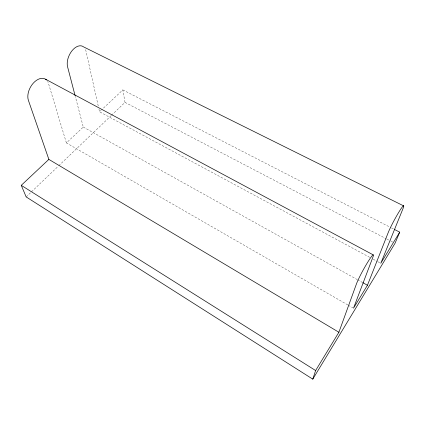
<?xml version="1.0" encoding="UTF-8"?>
<svg xmlns="http://www.w3.org/2000/svg" width="425" height="425" viewBox="0 0 425 425"><rect width="100%" height="100%" fill="white"/><g stroke="black" fill="none" stroke-linecap="round" stroke-linejoin="round"><path stroke-width="0.32" stroke-dasharray="2.12 1.59" d="M26.169 196.924L58.315 166.175M58.793 165.713L111.09 115.69M111.568 115.233L125.003 102.382L122.836 89.903L101.442 110.006M347.746 304.895L66.401 142.922L83.279 127.064L75.267 96.31M369.697 257.337L99.54 111.791L100.964 110.452M122.836 89.903L390.857 227.609M391.446 227.917L393.81 229.128M125.003 102.382L386.187 238.722M386.777 239.031L390.304 240.874M390.894 241.177L392.658 242.101M373.198 259.223L377.283 261.423M377.868 261.736L380.784 263.309M83.279 127.064L357.011 279.438M357.595 279.762L362.233 282.343M348.325 305.224L352.925 307.875M66.401 142.922L48.418 83.257A14.354 9.084 -61.3 0 0 47.627 81.409M98.239 105.979L85.983 51.096A13.812 8.319 -65.1 0 0 85.074 48.657M98.961 109.209L99.54 111.791"/><path stroke-width="0.64" d="M46.479 79.948A14.354 9.084 -61.3 0 0 33.177 83.284A14.354 9.084 -61.3 0 0 28.411 100.39L48.864 159.391L21.25 185.332L26.169 196.924L312.779 379.142L315.621 370.542L338.89 332.254L356.432 283.964A17.962 1.578 -61.2 0 1 367.885 261.917A17.962 1.578 -61.2 0 1 372.698 257.709L353.499 308.205L367.45 285.249L388.121 232.815A17.112 1.418 -61.6 0 1 399.272 211.443A17.112 1.418 -61.6 0 1 402.772 209.174L380.784 263.309L399.712 232.162L394.4 229.431M399.712 232.162L395.011 243.328L312.779 379.142M403.75 205.939L83.592 46.893A13.812 8.319 -65.1 0 0 71.958 50.809A13.812 8.319 -65.1 0 0 67.591 66.842L75.103 95.673M45.533 79.215L373.336 254.936M362.812 282.668L367.45 285.249M48.864 159.391L338.89 332.254M21.25 185.332L315.621 370.542"/></g></svg>
